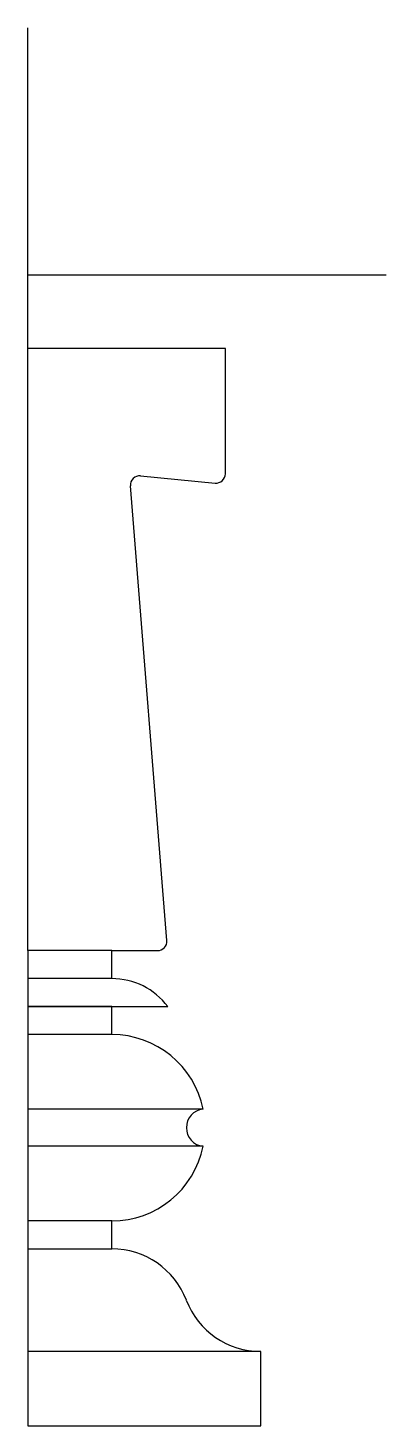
# Model space of a CAD drawing. Header units: millimetres. Extents: x 2414 to 2452, y 846 to 996.
import ezdxf

# ---------------------------------------------------------------- set-up
doc = ezdxf.new("R2010")
doc.units = ezdxf.units.MM

msp = doc.modelspace()

# ---------------------------------------------------------------- linework, layer by layer
for p, q in [((2413.69, 897.35), (2413.69, 996.35)), ((2413.69, 969.86), (2452.13, 969.86)), ((2434.88, 961.95), (2413.69, 961.95)), ((2434.88, 948.51), (2434.88, 961.95)), ((2425.78, 948.29), (2433.79, 947.51)), ((2428.6, 898.43), (2424.68, 947.21)), ((2413.69, 897.35), (2413.69, 846.35)), ((2422.69, 897.35), (2413.69, 897.35)), ((2422.69, 894.35), (2422.69, 897.35)), ((2422.69, 897.35), (2427.6, 897.35)), ((2422.69, 894.35), (2413.69, 894.35)), ((2422.69, 891.35), (2413.69, 891.35)), ((2413.69, 891.35), (2428.69, 891.35)), ((2422.69, 888.35), (2422.69, 891.35)), ((2422.69, 888.35), (2413.69, 888.35)), ((2432.49, 880.34), (2413.69, 880.34)), ((2432.49, 876.36), (2413.69, 876.36)), ((2422.69, 868.35), (2413.69, 868.35)), ((2422.69, 865.35), (2422.69, 868.35)), ((2413.69, 865.35), (2422.69, 865.35)), ((2438.69, 854.35), (2413.69, 854.35)), ((2438.69, 846.35), (2438.69, 854.35)), ((2413.69, 846.35), (2438.69, 846.35))]:
    msp.add_line(p, q)
for centre, radius, start, end in [((2425.68, 947.29), 1, 84.5087, 184.588), ((2433.88, 948.51), 1, 264.5087, 0), ((2427.6, 898.35), 1, 270, 4.588), ((2422.69, 886.85), 7.5, 36.8699, 90), ((2422.69, 878.35), 10, 11.4783, 90), ((2432.69, 878.35), 2, 95.7392, 264.2608), ((2422.69, 878.35), 10, 270, 348.5217), ((2422.69, 856.78), 8.57, 20.983, 90), ((2438.69, 862.91), 8.57, 200.983, 270)]:
    msp.add_arc(centre, radius, start, end)

doc.saveas('drawing.dxf')
